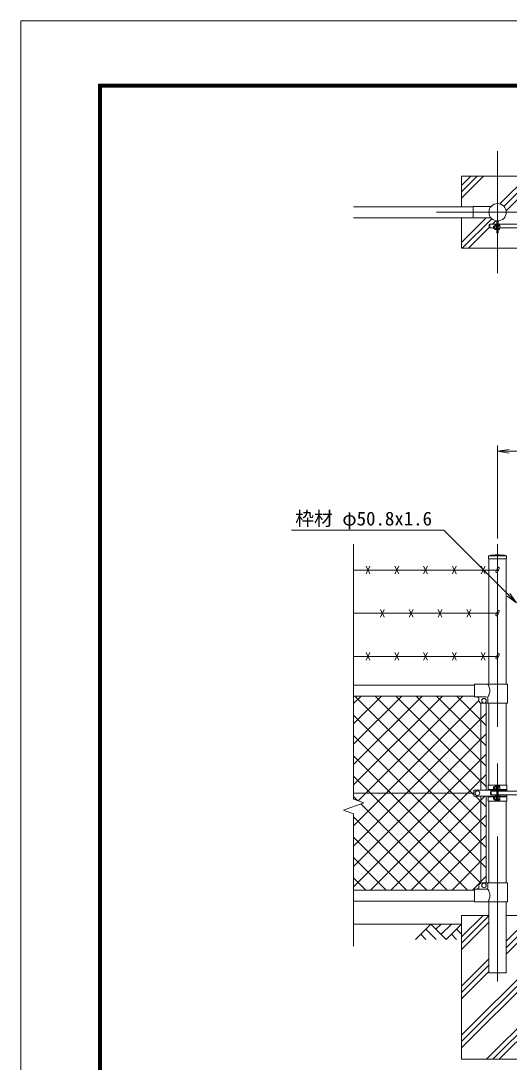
# Model space of a CAD drawing. Units: millimetres, scale not verified. Extents: x -4200 to 4200, y -2970 to 2970.
# Drawn here: x -4200 to -2504, y -649 to 2970 of the extents above; entities that cross this region are included whole.
import ezdxf
from ezdxf.enums import TextEntityAlignment as Align

# ---------------------------------------------------------------- set-up
doc = ezdxf.new("R2010")
doc.units = ezdxf.units.MM
doc.header["$LTSCALE"] = 20
doc.linetypes.add('USER1', pattern=[50.8, 31.75, -6.35, 6.35, -6.35])
for name, color, linetype, lineweight in [('0-1_D-STR4', 7, 'Continuous', 9), ('0-2_D-BMK', 2, 'USER1', 13), ('0-3_D-STR1', 1, 'Continuous', 18), ('0-4_D-BGD', 7, 'Continuous', 9), ('0-5_D-DCR-HCH', 7, 'Continuous', 9), ('0-6_D-STR3', 3, 'Continuous', 13), ('0-7_D-STR-DIM', 7, 'Continuous', 9), ('0-8_0', 7, 'Continuous', 9), ('0-9_D-STR-TXT', 7, 'Continuous', 9), ('0-A_D-STR2', 7, 'Continuous', 9), ('0-B_D-TTL', 7, 'Continuous', 9)]:
    doc.layers.add(name, color=color, linetype=linetype, lineweight=lineweight)
doc.styles.add('ＭＳ ゴシック', font='')
doc.styles.get('ＭＳ ゴシック').set_extended_font_data('MS Gothic')

# ---------------------------------------------------------------- blocks, each defined once
blk = doc.blocks.new('_Open')
at = {"layer": '0-8_0'}
blk.add_line((-20, 3.33), (0, 0), dxfattribs=at)
blk.add_lwpolyline([(-20, -3.33), (0, 0), (-20, 0)], dxfattribs=at)
blk = doc.blocks.new('MLeader7')
at = {"layer": '0-7_D-STR-DIM'}
blk.add_line((-2501.78, 980.15), (-2478.21, 947.16), dxfattribs=at)
for points in [[(-2506.49, 975.44), (-2731.16, 1200.11), (-3253.23, 1200.11), (-3260.43, 1200.11)], [(-2511.21, 970.73), (-2478.21, 947.16), (-2506.49, 975.44)]]:
    blk.add_lwpolyline(points, dxfattribs=at)

msp = doc.modelspace()

# ---------------------------------------------------------------- linework, layer by layer
at = {"layer": '0-1_D-STR4'}
for p, q in [((-2669.32, -138.63), (-2669.32, -638.63)), ((-2669.32, -138.63), (-2574.57, -138.63)), ((-2514.07, -138.63), (-2419.32, -138.63)), ((-2669.32, -638.63), (-2419.32, -638.63))]:
    msp.add_line(p, q, dxfattribs=at)
at = {"layer": '0-2_D-BMK'}
for p, q in [((-2544.32, 2092.72), (-2544.32, 2516.99)), ((-2332.19, 2304.85), (-2756.45, 2304.85)), ((-2544.32, 1151.52), (-2544.32, -368.63))]:
    msp.add_line(p, q, dxfattribs=at)
at = {"layer": '0-3_D-STR1'}
for p, q in [((-2629.32, 2323.85), (-3044.32, 2323.85)), ((-2629.32, 2285.85), (-3044.32, 2285.85)), ((-2512.87, 1111.37), (-2575.77, 1111.37)), ((-2575.77, 1111.37), (-2575.77, 1100.37)), ((-2512.87, 1100.37), (-2575.77, 1100.37)), ((-2574.57, 1100.37), (-2574.57, 664.37)), ((-2514.07, 1100.37), (-2514.07, 664.37)), ((-2512.87, 1100.37), (-2512.87, 1111.37)), ((-2624.32, 661.37), (-3044.32, 661.37)), ((-2624.32, 623.37), (-3044.32, 623.37)), ((-2602.82, 599), (-2602.82, 296.87)), ((-2583.82, 598.37), (-2583.82, 296.87)), ((-2574.57, 598.37), (-2574.57, 313.87)), ((-2514.07, 598.37), (-2514.07, 313.87)), ((-2574.57, 298.87), (-2574.57, 296.87)), ((-2514.07, 298.87), (-2514.07, 296.87)), ((-2602.82, 275.87), (-2602.82, -26.27)), ((-2583.82, 275.87), (-2583.82, -25.63)), ((-2574.57, 275.87), (-2574.57, 273.87)), ((-2574.57, 258.87), (-2574.57, -25.63)), ((-2514.07, 275.87), (-2514.07, 273.87)), ((-2514.07, 258.87), (-2514.07, -25.63)), ((-2624.32, -50.63), (-3044.32, -50.63)), ((-2624.32, -88.63), (-3044.32, -88.63)), ((-2574.57, -91.63), (-2574.57, -338.63)), ((-2514.07, -91.63), (-2514.07, -338.63)), ((-2514.07, -338.63), (-2574.57, -338.63))]:
    msp.add_line(p, q, dxfattribs=at)
msp.add_circle((-2544.32, 2304.85), 30.25, dxfattribs=at)
msp.add_arc((-2544.32, 948.02), 166.35, 79.10214, 100.89786, dxfattribs=at)
at = {"layer": '0-4_D-BGD'}
msp.add_line((-3044.32, -168.63), (-2669.32, -168.63), dxfattribs=at)
at = {"layer": '0-5_D-DCR-HCH'}
for p, q in [((-2669.32, 2353.63), (-2593.1, 2429.85)), ((-2669.32, 2375.73), (-2615.2, 2429.85)), ((-2669.32, 2397.83), (-2637.3, 2429.85)), ((-2534.65, 2334.68), (-2439.47, 2429.85)), ((-2521.2, 2326.03), (-2419.32, 2427.91)), ((-2513.68, 2311.46), (-2419.32, 2405.81)), ((-2669.32, 2200), (-2584.17, 2285.15)), ((-2667.37, 2179.85), (-2564.72, 2282.51)), ((-2645.28, 2179.85), (-2573.19, 2251.94)), ((-2561.48, 2263.65), (-2550.92, 2274.21)), ((-2669.32, -213.23), (-2594.72, -138.63)), ((-2669.32, -235.33), (-2574.57, -140.58)), ((-2514.07, -228.69), (-2424.01, -138.63)), ((-2775.75, -168.63), (-2828.96, -221.84)), ((-2775.75, -168.63), (-2722.53, -221.84)), ((-2758.1, -186.46), (-2740.27, -168.63)), ((-2740.27, -204.11), (-2704.8, -168.63)), ((-2722.53, -221.84), (-2669.32, -168.63)), ((-2669.32, -257.43), (-2574.57, -162.68)), ((-2514.07, -250.79), (-2419.32, -156.04)), ((-2514.07, -272.89), (-2419.32, -178.14)), ((-2811.22, -204.11), (-2793.4, -221.84)), ((-2793.48, -186.37), (-2757.85, -221.84)), ((-2704.8, -204.11), (-2686.98, -221.84)), ((-2687.06, -186.37), (-2669.32, -204.03)), ((-2669.32, -383.94), (-2574.57, -289.19)), ((-2669.32, -554.65), (-2419.32, -304.65)), ((-2669.32, -406.04), (-2574.57, -311.29)), ((-2669.32, -576.75), (-2419.32, -326.75)), ((-2669.32, -428.14), (-2574.57, -333.39)), ((-2669.32, -598.84), (-2419.32, -348.84)), ((-2582.6, -638.63), (-2419.32, -475.36)), ((-2560.5, -638.63), (-2419.32, -497.46)), ((-2538.4, -638.63), (-2419.32, -519.55))]:
    msp.add_line(p, q, dxfattribs=at)
at = {"layer": '0-6_D-STR3'}
for p, q in [((-2629.32, 2285.15), (-2567.28, 2285.15)), ((-2573.72, 2260.65), (-2573.72, 2253.65)), ((-2570.72, 2263.65), (-2546.67, 2263.65)), ((-2570.72, 2263.65), (-2570.72, 2250.65)), ((-2570.72, 2250.65), (-2558.07, 2250.65)), ((-2558.07, 2256.05), (-2557.39, 2256.73)), ((-2558.07, 2256.05), (-2558.07, 2249.4)), ((-2553.77, 2256.05), (-2558.07, 2256.05)), ((-2553.77, 2249.4), (-2558.07, 2249.4)), ((-2558.07, 2249.4), (-2557.39, 2248.73)), ((-2553.77, 2256.73), (-2557.39, 2256.73)), ((-2557.39, 2256.73), (-2557.39, 2248.73)), ((-2553.77, 2248.73), (-2557.39, 2248.73)), ((-2553.77, 2258.55), (-2553.77, 2246.95)), ((-2548.27, 2260.23), (-2553.17, 2260.23)), ((-2548.27, 2256.73), (-2553.17, 2256.73)), ((-2548.27, 2248.73), (-2553.17, 2248.73)), ((-2548.27, 2245.23), (-2553.17, 2245.23)), ((-2548.27, 2261.23), (-2548.27, 2244.23)), ((-2546.67, 2261.23), (-2548.27, 2261.23)), ((-2546.67, 2244.23), (-2548.27, 2244.23)), ((-2546.67, 2273.59), (-2546.67, 2232.73)), ((-2544.37, 2273.5), (-2544.37, 2232.73)), ((-2542.07, 2273.58), (-2542.07, 2232.73)), ((-2542.07, 2263.65), (-2413.72, 2263.65)), ((-2542.07, 2261.63), (-2542.07, 2243.83)), ((-2542.07, 2260.23), (-2537.17, 2260.23)), ((-2542.07, 2256.73), (-2537.17, 2256.73)), ((-2542.07, 2248.73), (-2537.17, 2248.73)), ((-2542.07, 2245.23), (-2537.17, 2245.23)), ((-2536.57, 2258.55), (-2536.57, 2246.95)), ((-2536.57, 2250.65), (-2413.72, 2250.65)), ((-2542.07, 2232.73), (-2546.67, 2232.73)), ((-3044.32, 1061.37), (-2547.63, 1061.37)), ((-2987.61, 1074.78), (-3001.03, 1047.95)), ((-2987.61, 1047.95), (-3001.03, 1074.78)), ((-2887.61, 1074.78), (-2901.03, 1047.95)), ((-2887.61, 1047.95), (-2901.03, 1074.78)), ((-2787.61, 1074.78), (-2801.03, 1047.95)), ((-2787.61, 1047.95), (-2801.03, 1074.78)), ((-2687.61, 1074.78), (-2701.03, 1047.95)), ((-2687.61, 1047.95), (-2701.03, 1074.78)), ((-2587.61, 1074.78), (-2601.03, 1047.95)), ((-2587.61, 1047.95), (-2601.03, 1074.78)), ((-2543.89, 1069.4), (-2549.84, 1056.64)), ((-2538.45, 1066.86), (-2544.4, 1054.1)), ((-3044.32, 911.37), (-2547.63, 911.37)), ((-2937.61, 924.78), (-2951.03, 897.95)), ((-2937.61, 897.95), (-2951.03, 924.78)), ((-2837.61, 924.78), (-2851.03, 897.95)), ((-2837.61, 897.95), (-2851.03, 924.78)), ((-2737.61, 924.78), (-2751.03, 897.95)), ((-2737.61, 897.95), (-2751.03, 924.78)), ((-2637.61, 924.78), (-2651.03, 897.95)), ((-2637.61, 897.95), (-2651.03, 924.78)), ((-2543.89, 919.4), (-2549.84, 906.64)), ((-2538.45, 916.86), (-2544.4, 904.1)), ((-3044.32, 761.37), (-2547.63, 761.37)), ((-2987.61, 774.78), (-3001.03, 747.95)), ((-2987.61, 747.95), (-3001.03, 774.78)), ((-2887.61, 774.78), (-2901.03, 747.95)), ((-2887.61, 747.95), (-2901.03, 774.78)), ((-2787.61, 774.78), (-2801.03, 747.95)), ((-2787.61, 747.95), (-2801.03, 774.78)), ((-2687.61, 774.78), (-2701.03, 747.95)), ((-2687.61, 747.95), (-2701.03, 774.78)), ((-2587.61, 774.78), (-2601.03, 747.95)), ((-2587.61, 747.95), (-2601.03, 774.78)), ((-2543.89, 769.4), (-2549.84, 756.64)), ((-2538.45, 766.86), (-2544.4, 754.1)), ((-2509.62, 664.37), (-2624.32, 664.37)), ((-2624.32, 620.37), (-2624.32, 664.37)), ((-2509.62, 598.37), (-2509.62, 664.37)), ((-2584.72, 620.37), (-2624.32, 620.37)), ((-2609.32, 608.37), (-2609.32, 613.37)), ((-2509.62, 598.37), (-2599.32, 598.37)), ((-2577.72, 598.37), (-2577.72, 613.37)), ((-2626.32, 275.87), (-2626.32, 296.87)), ((-2626.32, 296.87), (-2553.43, 296.87)), ((-2576.87, 313.87), (-2511.77, 313.87)), ((-2576.87, 313.87), (-2576.87, 298.87)), ((-2576.87, 298.87), (-2553.72, 298.87)), ((-2568.92, 289.87), (-2568.92, 282.87)), ((-2565.92, 292.87), (-2546.62, 292.87)), ((-2565.92, 292.87), (-2565.92, 279.87)), ((-2558.02, 307.19), (-2557.34, 307.87)), ((-2558.02, 307.19), (-2558.02, 300.54)), ((-2553.72, 307.19), (-2558.02, 307.19)), ((-2558.02, 300.54), (-2557.34, 299.87)), ((-2553.72, 300.54), (-2558.02, 300.54)), ((-2553.72, 307.87), (-2557.34, 307.87)), ((-2557.34, 307.87), (-2557.34, 299.87)), ((-2553.72, 299.87), (-2557.34, 299.87)), ((-2553.72, 309.69), (-2553.72, 298.09)), ((-2548.22, 311.37), (-2553.12, 311.37)), ((-2548.22, 307.87), (-2553.12, 307.87)), ((-2548.22, 299.87), (-2553.12, 299.87)), ((-2548.22, 296.37), (-2553.12, 296.37)), ((-2546.62, 312.37), (-2548.22, 312.37)), ((-2548.22, 312.37), (-2548.22, 295.37)), ((-2546.62, 295.37), (-2548.22, 295.37)), ((-2546.62, 313.87), (-2546.62, 258.87)), ((-2544.32, 313.87), (-2544.32, 258.87)), ((-2542.02, 313.87), (-2542.02, 258.87)), ((-2542.02, 312.77), (-2542.02, 294.97)), ((-2542.02, 311.37), (-2537.12, 311.37)), ((-2542.02, 307.87), (-2537.12, 307.87)), ((-2542.02, 299.87), (-2537.12, 299.87)), ((-2542.02, 296.37), (-2537.12, 296.37)), ((-2542.02, 292.87), (-2413.67, 292.87)), ((-2536.81, 296.87), (-2511.52, 296.87)), ((-2536.52, 309.69), (-2536.52, 298.09)), ((-2536.52, 298.87), (-2511.77, 298.87)), ((-2511.77, 313.87), (-2511.77, 298.87)), ((-2511.52, 292.87), (-2511.52, 296.87)), ((-2626.32, 286.37), (-3044.32, 286.37)), ((-2626.32, 275.87), (-2553.43, 275.87)), ((-2576.87, 273.87), (-2553.72, 273.87)), ((-2576.87, 258.87), (-2576.87, 273.87)), ((-2576.87, 258.87), (-2511.77, 258.87)), ((-2565.92, 279.87), (-2546.62, 279.87)), ((-2558.02, 272.19), (-2557.34, 272.87)), ((-2553.72, 272.19), (-2558.02, 272.19)), ((-2558.02, 265.54), (-2558.02, 272.19)), ((-2553.72, 265.54), (-2558.02, 265.54)), ((-2558.02, 265.54), (-2557.34, 264.87)), ((-2557.34, 264.87), (-2557.34, 272.87)), ((-2553.72, 272.87), (-2557.34, 272.87)), ((-2553.72, 264.87), (-2557.34, 264.87)), ((-2553.72, 263.05), (-2553.72, 274.65)), ((-2548.22, 276.37), (-2553.12, 276.37)), ((-2548.22, 272.87), (-2553.12, 272.87)), ((-2548.22, 264.87), (-2553.12, 264.87)), ((-2548.22, 261.37), (-2553.12, 261.37)), ((-2548.22, 260.37), (-2548.22, 277.37)), ((-2546.62, 277.37), (-2548.22, 277.37)), ((-2546.62, 260.37), (-2548.22, 260.37)), ((-2542.02, 279.87), (-2413.67, 279.87)), ((-2542.02, 276.37), (-2537.12, 276.37)), ((-2542.02, 272.87), (-2537.12, 272.87)), ((-2542.02, 264.87), (-2537.12, 264.87)), ((-2542.02, 261.37), (-2537.12, 261.37)), ((-2536.81, 275.87), (-2511.52, 275.87)), ((-2536.62, 273.87), (-2511.77, 273.87)), ((-2536.52, 274.69), (-2536.52, 263.09)), ((-2511.77, 258.87), (-2511.77, 273.87)), ((-2511.52, 275.87), (-2511.52, 279.87)), ((-2609.32, -35.63), (-2609.32, -40.63)), ((-2509.62, -25.63), (-2599.32, -25.63)), ((-2577.72, -25.63), (-2577.72, -40.63)), ((-2509.62, -25.63), (-2509.62, -91.63)), ((-2584.72, -47.63), (-2624.32, -47.63)), ((-2624.32, -47.63), (-2624.32, -91.63)), ((-2509.62, -91.63), (-2624.32, -91.63))]:
    msp.add_line(p, q, dxfattribs=at)
msp.add_lwpolyline([(-2629.32, 2285.15), (-2629.32, 2324.55), (-2567.28, 2324.55)], dxfattribs=at)
for centre in [(-2591.32, 607.37), (-2614.32, 286.37), (-2591.32, -34.63)]:
    msp.add_circle(centre, 8, dxfattribs=at)
for centre, radius, start, end in [((-2570.72, 2260.65), 3, 90, 180), ((-2570.72, 2253.65), 3, 180, 270), ((-2550.92, 2258.48), 2.85, 142.09851, 217.90149), ((-2540.14, 2252.73), 13.63, 162.93847, 197.06153), ((-2550.92, 2246.98), 2.85, 142.14171, 217.85829), ((-2550.21, 2252.73), 13.63, 342.93847, 17.06153), ((-2539.42, 2258.48), 2.85, 322.09851, 37.90149), ((-2539.42, 2246.98), 2.85, 322.14171, 37.85829), ((-2547.12, 1055.37), 3, 154.99707, 334.99524), ((-2541.17, 1068.13), 3, 334.99524, 154.99707), ((-2547.12, 905.37), 3, 154.99707, 334.99524), ((-2541.17, 918.13), 3, 334.99524, 154.99707), ((-2541.17, 768.13), 3, 334.99524, 154.99707), ((-2547.12, 755.37), 3, 154.99707, 334.99524), ((-2611.94, 642.37), 40.68, 327.25964, 32.74036), ((-2616.32, 613.37), 7, 0, 90), ((-2584.72, 613.37), 7, 0, 90), ((-2599.32, 608.37), 10, 180, 270), ((-2565.92, 289.87), 3, 90, 180), ((-2550.87, 309.62), 2.85, 142.09851, 217.90149), ((-2540.09, 303.87), 13.63, 162.93847, 197.06153), ((-2550.87, 298.12), 2.85, 142.14171, 217.85829), ((-2550.16, 303.87), 13.63, 342.93847, 17.06153), ((-2539.37, 309.62), 2.85, 322.09851, 37.90149), ((-2539.37, 298.12), 2.85, 322.14171, 37.85829), ((-2565.92, 282.87), 3, 180, 270), ((-2550.87, 274.62), 2.85, 142.14171, 217.85829), ((-2540.09, 268.87), 13.63, 162.93847, 197.06153), ((-2550.87, 263.12), 2.85, 142.09851, 217.90149), ((-2550.16, 268.87), 13.63, 342.93847, 17.06153), ((-2539.37, 274.62), 2.85, 322.09851, 37.90149), ((-2539.37, 263.12), 2.85, 322.14171, 37.85829), ((-2599.32, -35.63), 10, 90, 180), ((-2616.32, -40.63), 7, 270, 0), ((-2584.72, -40.63), 7, 270, 0), ((-2611.94, -69.63), 40.68, 327.25964, 32.74036)]:
    msp.add_arc(centre, radius, start, end, dxfattribs=at)
at = {"layer": '0-7_D-STR-DIM'}
for p, q in [((-2544.32, 1171.52), (-2544.32, 1494.03)), ((-2504.32, 1474.03), (-1584.32, 1474.03)), ((-3044.32, 1151.52), (-3044.32, 265.59)), ((-3009.08, 252.77), (-3044.32, 265.59)), ((-3079.56, 227.12), (-3009.08, 252.77)), ((-3044.32, 214.29), (-3079.56, 227.12)), ((-3044.32, 214.29), (-3044.32, -245.94))]:
    msp.add_line(p, q, dxfattribs=at)
at = {"layer": '0-8_0'}
for p, q in [((-2419.32, 2429.85), (-2669.32, 2429.85)), ((-2669.32, 2323.85), (-2669.32, 2429.85)), ((-2669.32, 2179.85), (-2669.32, 2285.85)), ((-2419.32, 2179.85), (-2669.32, 2179.85))]:
    msp.add_line(p, q, dxfattribs=at)
at = {"layer": '0-A_D-STR2'}
for p, q in [((-3044.32, 314.62), (-2735.58, 623.37)), ((-3044.32, 385.34), (-2806.29, 623.37)), ((-3044.32, 456.05), (-2877, 623.37)), ((-3044.32, 526.76), (-2947.71, 623.37)), ((-3044.32, 597.47), (-3018.42, 623.37)), ((-2583.82, 167.64), (-3039.55, 623.37)), ((-3028.43, 259.81), (-2664.87, 623.37)), ((-2626.32, 280.84), (-2968.84, 623.37)), ((-2583.82, 309.06), (-2898.13, 623.37)), ((-2583.82, 379.77), (-2827.42, 623.37)), ((-2583.82, 450.48), (-2756.71, 623.37)), ((-2583.82, 521.19), (-2686, 623.37)), ((-3044.32, 173.2), (-2609.32, 608.2)), ((-3044.32, 102.49), (-2583.82, 562.99)), ((-2583.82, 96.93), (-3044.32, 557.43)), ((-3044.32, 31.78), (-2583.82, 492.28)), ((-2583.82, 26.21), (-3044.32, 486.71)), ((-3044.32, -38.93), (-2583.82, 421.57)), ((-2602.25, -26.07), (-3044.32, 416)), ((-2648.4, -50.63), (-3044.32, 345.29)), ((-2985.32, -50.63), (-2583.82, 350.86)), ((-3030.19, 260.45), (-3044.32, 274.58)), ((-2914.6, -50.63), (-2588.1, 275.87)), ((-2583.82, 238.35), (-2621.34, 275.87)), ((-2719.11, -50.63), (-3018.92, 249.19)), ((-2789.82, -50.63), (-3044.32, 203.87)), ((-2843.89, -50.63), (-2583.82, 209.44)), ((-2860.53, -50.63), (-3044.32, 133.16)), ((-2773.18, -50.63), (-2583.82, 138.73)), ((-2931.24, -50.63), (-3044.32, 62.45)), ((-2702.47, -50.63), (-2583.82, 68.02)), ((-3001.95, -50.63), (-3044.32, -8.26)), ((-2631.76, -50.63), (-2583.82, -2.69))]:
    msp.add_line(p, q, dxfattribs=at)
at = {"layer": '0-B_D-TTL', "color": 2, "lineweight": 18}
msp.add_lwpolyline([(-4200, 2970), (4200, 2970), (4200, -2970), (-4200, -2970)], close=True, dxfattribs=at)
at = {"layer": '0-B_D-TTL'}
for points in [[(-3930, 2750), (3930, 2750), (3930, -2750), (-3930, -2750)], [(-3927.5, 2747.5), (3927.5, 2747.5), (3927.5, -2747.5), (-3927.5, -2747.5)], [(-3925, 2745), (3925, 2745), (3925, -2745), (-3925, -2745)], [(-3922.5, 2742.5), (3922.5, 2742.5), (3922.5, -2742.5), (-3922.5, -2742.5)], [(-3920, 2740), (3920, 2740), (3920, -2740), (-3920, -2740)]]:
    msp.add_lwpolyline(points, close=True, dxfattribs=at)

# ---------------------------------------------------------------- block references
at = {"layer": '0-7_D-STR-DIM', "xscale": 2, "yscale": 2, "rotation": 180}
msp.add_blockref('_Open', (-2544.32, 1474.03), dxfattribs=at)
at = {"layer": '0-7_D-STR-DIM'}
msp.add_blockref('MLeader7', (0, 0), dxfattribs=at)

# ---------------------------------------------------------------- texts
at = {"layer": '0-9_D-STR-TXT', "style": 'ＭＳ ゴシック'}
msp.add_text('枠材 φ50.8x1.6', height=48.09, dxfattribs=at).set_placement((-3247.29, 1201.88), align=Align.BOTTOM_LEFT)

doc.saveas('drawing.dxf')
